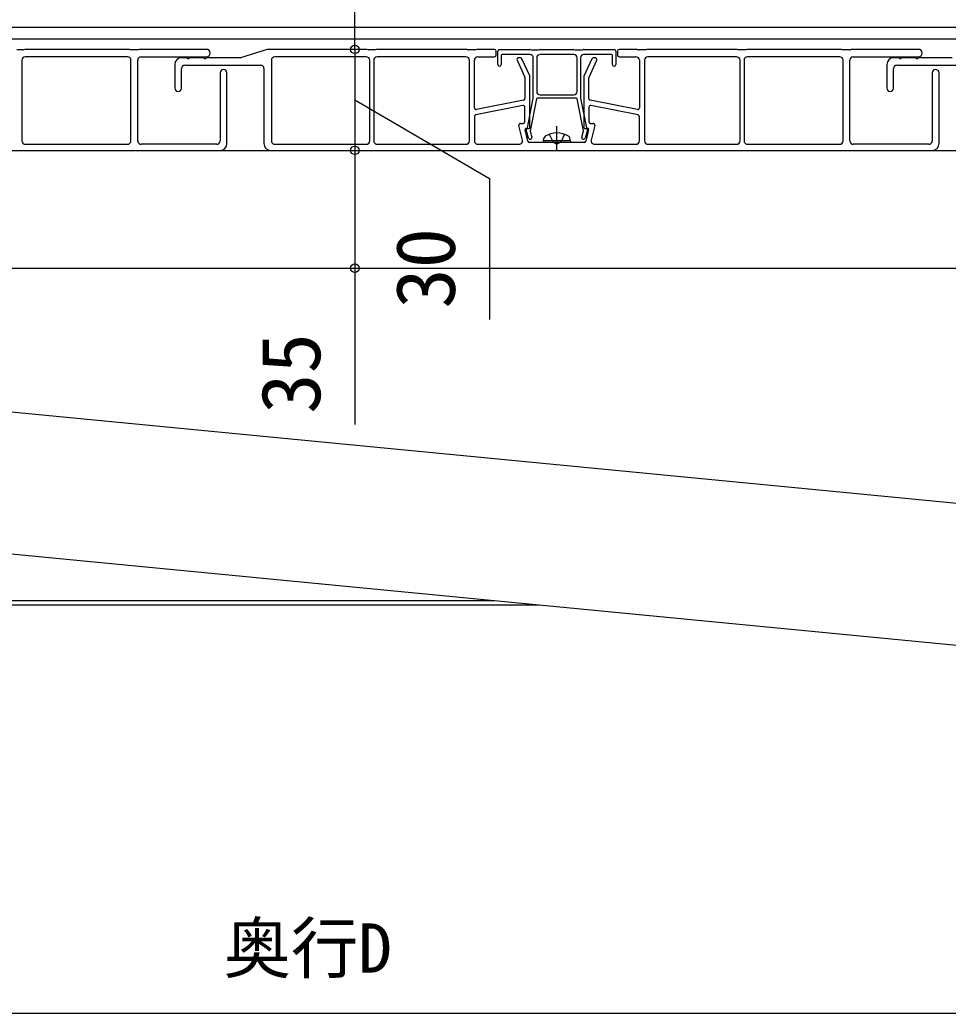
# Model space of a CAD drawing. Units: millimetres, scale not verified. Extents: x -1050 to 1050, y -1568 to 1559.
# Drawn here: x -99 to 176.7, y 110.2 to 405.3 of the extents above; entities that cross this region are included whole.
import ezdxf
from ezdxf.enums import TextEntityAlignment as Align

# ---------------------------------------------------------------- set-up
doc = ezdxf.new("R2010")
doc.units = ezdxf.units.MM
doc.header["$LTSCALE"] = 8
for name, color, linetype in [('0-4_YKK_12', 2, 'Continuous'), ('0-5_YKK_13', 4, 'Continuous'), ('0-6_YKK_D', 6, 'Continuous')]:
    doc.layers.add(name, color=color, linetype=linetype)
doc.styles.add('ＭＳ ゴシック', font='')
doc.styles.get('ＭＳ ゴシック').set_extended_font_data('MS Gothic')

msp = doc.modelspace()

# ---------------------------------------------------------------- linework, layer by layer
at = {"layer": '0-4_YKK_12'}
for p, q in [((367.117, 403), (-251.622, 403)), ((367.535, 399.5), (-266.5, 399.5)), ((-353.5, 366.5), (405, 366.5)), ((-353.5, 331.5), (405, 331.5)), ((-402.6, 232.783), (41.951, 232.783)), ((-402.6, 231.501), (55.219, 231.501))]:
    msp.add_line(p, q, dxfattribs=at)
at = {"layer": '0-5_YKK_13'}
for p, q in [((-98.073, 396.35), (-99.927, 396.35)), ((-97.57, 396.479), (-97.93, 396.371)), ((-66.573, 396.5), (-97.427, 396.5)), ((-66.07, 396.371), (-66.43, 396.479)), ((-64.073, 396.35), (-65.927, 396.35)), ((-63.57, 396.479), (-63.93, 396.371)), ((-43.6, 396.5), (-63.427, 396.5)), ((-25.573, 396.477), (-33.427, 394.023)), ((3.927, 396.5), (-25.424, 396.5)), ((4.43, 396.371), (4.07, 396.479)), ((6.427, 396.35), (4.573, 396.35)), ((6.93, 396.479), (6.57, 396.371)), ((33.677, 396.5), (7.073, 396.5)), ((34.18, 396.371), (33.82, 396.479)), ((36.177, 396.35), (34.323, 396.35)), ((36.68, 396.479), (36.32, 396.371)), ((42, 396.5), (36.823, 396.5)), ((42.5, 394.8), (42.5, 396)), ((43, 392), (43, 396)), ((43.5, 396.5), (52.427, 396.5)), ((52.57, 396.479), (52.93, 396.371)), ((53.073, 396.35), (54.927, 396.35)), ((55.07, 396.371), (55.43, 396.479)), ((55.573, 396.5), (65.427, 396.5)), ((65.57, 396.479), (65.93, 396.371)), ((66.073, 396.35), (67.927, 396.35)), ((68.07, 396.371), (68.43, 396.479)), ((68.573, 396.5), (77.5, 396.5)), ((78, 396), (78, 392)), ((78.5, 396), (78.5, 394.8)), ((84.177, 396.5), (79, 396.5)), ((84.68, 396.371), (84.32, 396.479)), ((86.677, 396.35), (84.823, 396.35)), ((87.18, 396.479), (86.82, 396.371)), ((113.927, 396.5), (87.323, 396.5)), ((114.43, 396.371), (114.07, 396.479)), ((116.427, 396.35), (114.573, 396.35)), ((116.93, 396.479), (116.57, 396.371)), ((144.927, 396.5), (117.073, 396.5)), ((145.43, 396.371), (145.07, 396.479)), ((147.427, 396.35), (145.573, 396.35)), ((147.93, 396.479), (147.57, 396.371)), ((167.9, 396.5), (148.073, 396.5)), ((-98.4, 393.3), (-98.4, 369.3)), ((-67, 394.3), (-97.4, 394.3)), ((-66, 369.3), (-66, 393.3)), ((-64, 369.3), (-64, 393.3)), ((-63, 394.3), (-43.6, 394.3)), ((-49.52, 394), (-51, 394)), ((-44.52, 394), (-48.48, 394)), ((-33.576, 394), (-43.48, 394)), ((-24.3, 393.3), (-24.3, 369.3)), ((3.9, 394.3), (-23.3, 394.3)), ((4.9, 369.3), (4.9, 393.3)), ((6.1, 393.3), (6.1, 369.3)), ((33.5, 394.3), (7.1, 394.3)), ((34.5, 369.3), (34.5, 393.3)), ((36, 379.11), (36, 393.3)), ((37, 394.3), (42, 394.3)), ((44, 394.7), (44, 392)), ((52.5, 395), (44.3, 395)), ((48.674, 393.293), (50.955, 388.274)), ((49.678, 394), (49.129, 394)), ((52.455, 388.599), (50.133, 393.707)), ((53.5, 382.03), (53.5, 394)), ((54.5, 394), (54.5, 384)), ((66.5, 384), (66.5, 394)), ((67.5, 394), (67.5, 382.03)), ((76.7, 395), (68.5, 395)), ((70.867, 393.707), (68.545, 388.588)), ((70.045, 388.263), (72.327, 393.293)), ((71.871, 394), (71.322, 394)), ((77, 392), (77, 394.7)), ((79, 394.3), (84, 394.3)), ((85, 393.3), (85, 379.11)), ((86.5, 393.3), (86.5, 369.3)), ((113.9, 394.3), (87.5, 394.3)), ((114.9, 369.3), (114.9, 393.3)), ((116.1, 393.3), (116.1, 369.3)), ((144.5, 394.3), (117.1, 394.3)), ((145.5, 369.3), (145.5, 393.3)), ((147.5, 369.3), (147.5, 393.3)), ((148.5, 394.3), (167.9, 394.3)), ((161.98, 394), (160.5, 394)), ((166.98, 394), (163.02, 394)), ((177.924, 394), (168.02, 394)), ((-53, 392), (-53, 385)), ((-51, 385), (-51, 390.8)), ((-50, 391.8), (-27.5, 391.8)), ((-39.5, 389.5), (-39.5, 369.3)), ((-37.5, 368.5), (-37.5, 389.5)), ((-26.5, 390.8), (-26.5, 368.5)), ((158.5, 392), (158.5, 385)), ((160.5, 385), (160.5, 390.8)), ((161.5, 391.8), (184, 391.8)), ((172, 389.5), (172, 369.3)), ((174, 368.5), (174, 389.5)), ((51, 388.067), (51, 381.91)), ((52.5, 373.3), (52.5, 388.392)), ((68.5, 388.381), (68.5, 373.3)), ((70, 381.91), (70, 388.057)), ((50.598, 381.42), (36.598, 378.62)), ((51.737, 373.183), (53.494, 381.971)), ((54.472, 381.759), (52.579, 372.298)), ((66.234, 382), (54.766, 382)), ((55.5, 383), (65.5, 383)), ((68.421, 372.298), (66.528, 381.759)), ((67.506, 381.971), (69.263, 373.183)), ((84.402, 378.62), (70.402, 381.42)), ((50.402, 379.851), (36.402, 377.051)), ((51, 375), (51, 379.36)), ((70, 379.36), (70, 375)), ((84.598, 377.051), (70.598, 379.851)), ((36, 376.56), (36, 369.3)), ((85, 369.3), (85, 376.56)), ((50.284, 369.532), (49.248, 373.884)), ((49.734, 374.5), (50.5, 374.5)), ((51.909, 369.184), (51.088, 372.631)), ((51.38, 373), (52.2, 373)), ((52.12, 370.162), (51.414, 372.611)), ((52.585, 372.156), (53.08, 370.438)), ((60.5, 366.354), (60.5, 373.7)), ((67.92, 370.438), (68.415, 372.156)), ((68.8, 373), (69.62, 373)), ((69.586, 372.611), (68.88, 370.162)), ((69.912, 372.631), (69.091, 369.184)), ((70.5, 374.5), (71.266, 374.5)), ((71.752, 373.884), (70.716, 369.532)), ((56.5, 369.3), (56.641, 370.102)), ((64.5, 369.3), (56.5, 369.3)), ((56.5, 369.3), (56.588, 368.8)), ((64.5, 369.3), (64.359, 370.102)), ((64.5, 369.3), (64.412, 368.8)), ((-318, 366.5), (-39.5, 366.5)), ((-97.4, 368.3), (-67, 368.3)), ((-40.5, 368.3), (-63, 368.3)), ((-24.5, 366.5), (172, 366.5)), ((-23.3, 368.3), (3.9, 368.3)), ((7.1, 368.3), (33.5, 368.3)), ((37, 368.3), (49.311, 368.3)), ((59.98, 368.8), (52.395, 368.8)), ((64.412, 368.8), (56.588, 368.8)), ((68.605, 368.8), (61.02, 368.8)), ((71.689, 368.3), (84, 368.3)), ((87.5, 368.3), (113.9, 368.3)), ((117.1, 368.3), (144.5, 368.3)), ((171, 368.3), (148.5, 368.3)), ((-280.71, 306.166), (280.911, 251.882)), ((-284.37, 264.324), (277.25, 210.04))]:
    msp.add_line(p, q, dxfattribs=at)
for points in [[(65.5, 395), (60.5, 395), (55.5, 395)], [(58.2, 371.279), (59.355, 368.963), (60.5, 368.354)], [(62.8, 371.279), (61.645, 368.963), (60.5, 368.354)]]:
    msp.add_lwpolyline(points, dxfattribs=at)
for centre, radius, start, end in [((-98.073, 396.85), 0.5, 270, 286.69924), ((-97.427, 396), 0.5, 90, 106.69924), ((-66.573, 396), 0.5, 73.30076, 90), ((-65.927, 396.85), 0.5, 253.30076, 270), ((-64.073, 396.85), 0.5, 270, 286.69924), ((-63.427, 396), 0.5, 90, 106.69924), ((-43.6, 395.4), 1.1, 270, 90), ((-25.424, 396), 0.5, 90, 107.35402), ((3.927, 396), 0.5, 73.30076, 90), ((4.573, 396.85), 0.5, 253.30076, 270), ((6.427, 396.85), 0.5, 270, 286.69924), ((7.073, 396), 0.5, 90, 106.69924), ((33.677, 396), 0.5, 73.30076, 90), ((34.323, 396.85), 0.5, 253.30076, 270), ((36.177, 396.85), 0.5, 270, 286.69924), ((36.823, 396), 0.5, 90, 106.69924), ((42, 396), 0.5, 0, 90), ((43.5, 396), 0.5, 90, 180), ((52.427, 396), 0.5, 73.30076, 90), ((53.073, 396.85), 0.5, 253.30076, 270), ((54.927, 396.85), 0.5, 270, 286.69924), ((55.573, 396), 0.5, 90, 106.69924), ((65.427, 396), 0.5, 73.30076, 90), ((66.073, 396.85), 0.5, 253.30076, 270), ((67.927, 396.85), 0.5, 270, 286.69924), ((68.573, 396), 0.5, 90, 106.69924), ((77.5, 396), 0.5, 0, 90), ((79, 396), 0.5, 90, 180), ((84.177, 396), 0.5, 73.30076, 90), ((84.823, 396.85), 0.5, 253.30076, 270), ((86.677, 396.85), 0.5, 270, 286.69924), ((87.323, 396), 0.5, 90, 106.69924), ((113.927, 396), 0.5, 73.30076, 90), ((114.573, 396.85), 0.5, 253.30076, 270), ((116.427, 396.85), 0.5, 270, 286.69924), ((117.073, 396), 0.5, 90, 106.69924), ((144.927, 396), 0.5, 73.30076, 90), ((145.573, 396.85), 0.5, 253.30076, 270), ((147.427, 396.85), 0.5, 270, 286.69924), ((148.073, 396), 0.5, 90, 106.69924), ((167.9, 395.4), 1.1, 270, 90), ((-97.4, 393.3), 1, 90, 180), ((-67, 393.3), 1, 0, 90), ((-63, 393.3), 1, 90, 180), ((-51, 392), 2, 90, 180), ((-49.52, 393.7), 0.3, 30, 90), ((-49, 394), 0.3, 210, 330), ((-48.48, 393.7), 0.3, 90, 150), ((-44.52, 393.7), 0.3, 30, 90), ((-44, 394), 0.3, 210, 330), ((-43.48, 393.7), 0.3, 90, 150), ((-33.576, 394.5), 0.5, 270, 287.35402), ((-23.3, 393.3), 1, 90, 180), ((3.9, 393.3), 1, 0, 90), ((7.1, 393.3), 1, 90, 180), ((33.5, 393.3), 1, 360, 90), ((37, 393.3), 1, 90, 180), ((42, 394.8), 0.5, 270, 0), ((44.3, 394.7), 0.3, 90, 180), ((49.129, 393.5), 0.5, 90, 204.44395), ((49.678, 393.5), 0.5, 24.44395, 90), ((52.5, 394), 1, 0, 90), ((55.5, 394), 1, 90, 180), ((65.5, 394), 1, 0, 90), ((68.5, 394), 1, 90, 180), ((71.322, 393.5), 0.5, 90, 155.5983), ((71.871, 393.5), 0.5, 335.5983, 90), ((76.7, 394.7), 0.3, 360, 90), ((79, 394.8), 0.5, 180, 270), ((84, 393.3), 1, 0, 90), ((87.5, 393.3), 1, 90, 180), ((113.9, 393.3), 1, 0, 90), ((117.1, 393.3), 1, 90, 180), ((144.5, 393.3), 1, 0, 90), ((148.5, 393.3), 1, 90, 180), ((160.5, 392), 2, 90, 180), ((161.98, 393.7), 0.3, 30, 90), ((162.5, 394), 0.3, 210, 330), ((163.02, 393.7), 0.3, 90, 150), ((166.98, 393.7), 0.3, 30, 90), ((167.5, 394), 0.3, 210, 330), ((168.02, 393.7), 0.3, 90, 150), ((-50, 390.8), 1, 90, 180), ((-38.5, 389.5), 1, 0, 180), ((-27.5, 390.8), 1, 0, 90), ((43.5, 392), 0.5, 180, 270), ((43.5, 392), 0.5, 270, 0), ((77.5, 392), 0.5, 180, 270), ((77.5, 392), 0.5, 270, 0), ((161.5, 390.8), 1, 90, 180), ((173, 389.5), 1, 0, 180), ((50.5, 388.067), 0.5, 360, 24.44395), ((52, 388.392), 0.5, 0, 24.44395), ((69, 388.381), 0.5, 155.5983, 180), ((70.5, 388.057), 0.5, 155.5983, 180), ((-52, 385), 1, 180, 0), ((55.5, 384), 1, 180, 270), ((65.5, 384), 1, 270, 360), ((159.5, 385), 1, 180, 0), ((50.5, 381.91), 0.5, 281.30993, 0), ((53.2, 382.03), 0.3, 348.69007, 0), ((54.766, 381.7), 0.3, 90, 168.69007), ((66.234, 381.7), 0.3, 11.30993, 90), ((67.8, 382.03), 0.3, 180, 191.30993), ((70.5, 381.91), 0.5, 180, 258.69007), ((36.5, 379.11), 0.5, 180, 281.30993), ((50.5, 379.36), 0.5, 0, 101.30993), ((70.5, 379.36), 0.5, 78.69007, 180), ((84.5, 379.11), 0.5, 258.69007, 0), ((36.5, 376.56), 0.5, 101.30993, 180), ((50.5, 375), 0.5, 270, 0), ((70.5, 375), 0.5, 180, 270), ((84.5, 376.56), 0.5, 0, 78.69007), ((49.734, 374), 0.5, 90, 193.3925), ((51.38, 372.7), 0.3, 90, 193.3925), ((51.7, 372.7), 0.3, 114.827, 197.33887), ((51.442, 373.242), 0.3, 296.01796, 348.69007), ((52.2, 373.3), 0.3, 270, 0), ((52.874, 372.239), 0.3, 168.69007, 196.079), ((68.126, 372.239), 0.3, 343.921, 11.30993), ((68.8, 373.3), 0.3, 180, 270), ((69.558, 373.242), 0.3, 191.30993, 243.98204), ((69.3, 372.7), 0.3, 342.66113, 65.173), ((69.62, 372.7), 0.3, 346.6075, 90), ((71.266, 374), 0.5, 346.6075, 90), ((-97.4, 369.3), 1, 180, 270), ((-67, 369.3), 1, 270, 0), ((-63, 369.3), 1, 180, 270), ((-40.5, 369.3), 1, 270, 0), ((-23.3, 369.3), 1, 180, 270), ((3.9, 369.3), 1, 270, 0), ((7.1, 369.3), 1, 180, 270), ((33.5, 369.3), 1, 270, 360), ((37, 369.3), 1, 180, 270), ((49.311, 369.3), 1, 270, 13.3925), ((52.395, 369.3), 0.5, 193.3925, 270), ((52.6, 370.3), 0.5, 196.079, 16.079), ((57.528, 369.946), 0.9, 122.05588, 170), ((60.5, 365.2), 6.5, 57.94412, 122.05588), ((63.472, 369.946), 0.9, 10, 57.94412), ((68.4, 370.3), 0.5, 163.921, 343.921), ((68.605, 369.3), 0.5, 270, 346.6075), ((71.689, 369.3), 1, 166.6075, 270), ((84, 369.3), 1, 270, 0), ((87.5, 369.3), 1, 180, 270), ((113.9, 369.3), 1, 270, 0), ((117.1, 369.3), 1, 180, 270), ((144.5, 369.3), 1, 270, 0), ((148.5, 369.3), 1, 180, 270), ((171, 369.3), 1, 270, 0), ((-39.5, 368.5), 2, 270, 0), ((-24.5, 368.5), 2, 180, 270), ((59.98, 368.5), 0.3, 30, 90), ((60.5, 368.8), 0.3, 210, 330), ((61.02, 368.5), 0.3, 90, 150), ((172, 368.5), 2, 270, 0)]:
    msp.add_arc(centre, radius, start, end, dxfattribs=at)
at = {"layer": '0-6_YKK_D'}
for p, q in [((0.5, 396.5), (0.5, 366.5)), ((-427.5, 110.201), (427.5, 110.201))]:
    msp.add_line(p, q, dxfattribs=at)
for points in [[(0.5, 396.5), (0.5, 411.5), (0.5, 461.155)], [(0.5, 381.5), (40.5, 358.171), (40.5, 316.262)], [(0.5, 366.5), (0.5, 331.5), (0.5, 285.036)]]:
    msp.add_lwpolyline(points, dxfattribs=at)
for centre in [(0.5, 396.5), (0.5, 396.5), (0.5, 366.5), (0.5, 366.5), (0.5, 331.5)]:
    msp.add_circle(centre, 1.275, dxfattribs=at)

# ---------------------------------------------------------------- texts
at = {"layer": '0-6_YKK_D', "style": 'ＭＳ ゴシック'}
for s, p in [('30', (35.5, 319.49)), ('35', (-4.5, 288.264))]:
    msp.add_text(s, height=17.6, rotation=90, dxfattribs=at).set_placement(p, align=Align.BOTTOM_LEFT)
msp.add_text('奥行D', height=14.66, dxfattribs=at).set_placement((-38.466, 117.814), align=Align.BOTTOM_LEFT)

doc.saveas('drawing.dxf')
